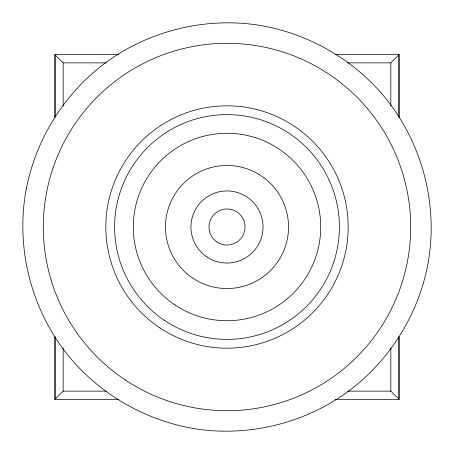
<?xml version="1.0" encoding="UTF-8"?>
<svg xmlns="http://www.w3.org/2000/svg" width="454" height="454" viewBox="0 0 454 454"><rect width="100%" height="100%" fill="white"/><g stroke="black" fill="none" stroke-linecap="round" stroke-linejoin="round"><path stroke-width="0.68" d="M347.577 62.868L390.843 62.868L399.049 54.662L399.049 117.07M54.951 336.93L54.951 399.338L63.157 391.132L63.157 347.883M54.951 117.07L54.951 54.662L118.676 54.662M335.324 54.662L399.049 54.662M54.951 54.662L63.157 62.868L106.423 62.868M63.157 391.132L106.276 391.132M347.651 391.132L390.843 391.132L399.049 399.338L399.049 336.93M54.951 399.338L118.375 399.338M335.222 399.338L399.049 399.338M398.935 54.769L398.935 117.143M398.935 336.857L398.935 399.231M390.843 62.868L390.843 106.117M390.843 347.883L390.843 391.132M63.157 62.868L63.157 106.117M55.065 54.769L55.065 117.143M55.065 336.857L55.065 399.231M26.321 188.716C15.113 247.753 31.326 310.894 69.587 357.224C102.536 396.751 150.365 423.043 201.394 429.688C252.469 435.942 305.338 422.368 347.083 392.284C388.601 361.878 417.845 315.791 427.679 265.284C438.887 206.247 422.674 143.106 384.413 96.776C351.464 57.249 303.635 30.957 252.606 24.312C201.531 18.058 148.662 31.632 106.917 61.716C65.399 92.122 36.155 138.209 26.321 188.716M125.344 380.009A183.7 183.7 0 0 0 410.337 238.537A183.7 183.7 0 0 0 145.32 62.459A183.7 183.7 0 0 0 125.344 380.009M159.944 327.93A121.173 121.173 0 0 0 347.934 234.61A121.173 121.173 0 0 0 173.122 118.46A121.173 121.173 0 0 0 159.944 327.93M164.802 320.609A112.388 112.388 0 0 0 339.166 234.06A112.388 112.388 0 0 0 177.026 126.331A112.388 112.388 0 0 0 164.802 320.609M175.136 305.06A93.723 93.723 0 0 0 320.535 232.885A93.723 93.723 0 0 0 185.328 143.055A93.723 93.723 0 0 0 175.136 305.06M192.95 278.251A61.534 61.534 0 0 0 288.415 230.865A61.534 61.534 0 0 0 199.641 171.884A61.534 61.534 0 0 0 192.95 278.251M207.052 257.026A36.048 36.048 0 0 0 262.979 229.264A36.048 36.048 0 0 0 210.974 194.709A36.048 36.048 0 0 0 207.052 257.026M217.023 242.01A18.024 18.024 0 0 0 244.99 228.129A18.024 18.024 0 0 0 218.987 210.855A18.024 18.024 0 0 0 217.023 242.01"/></g></svg>
